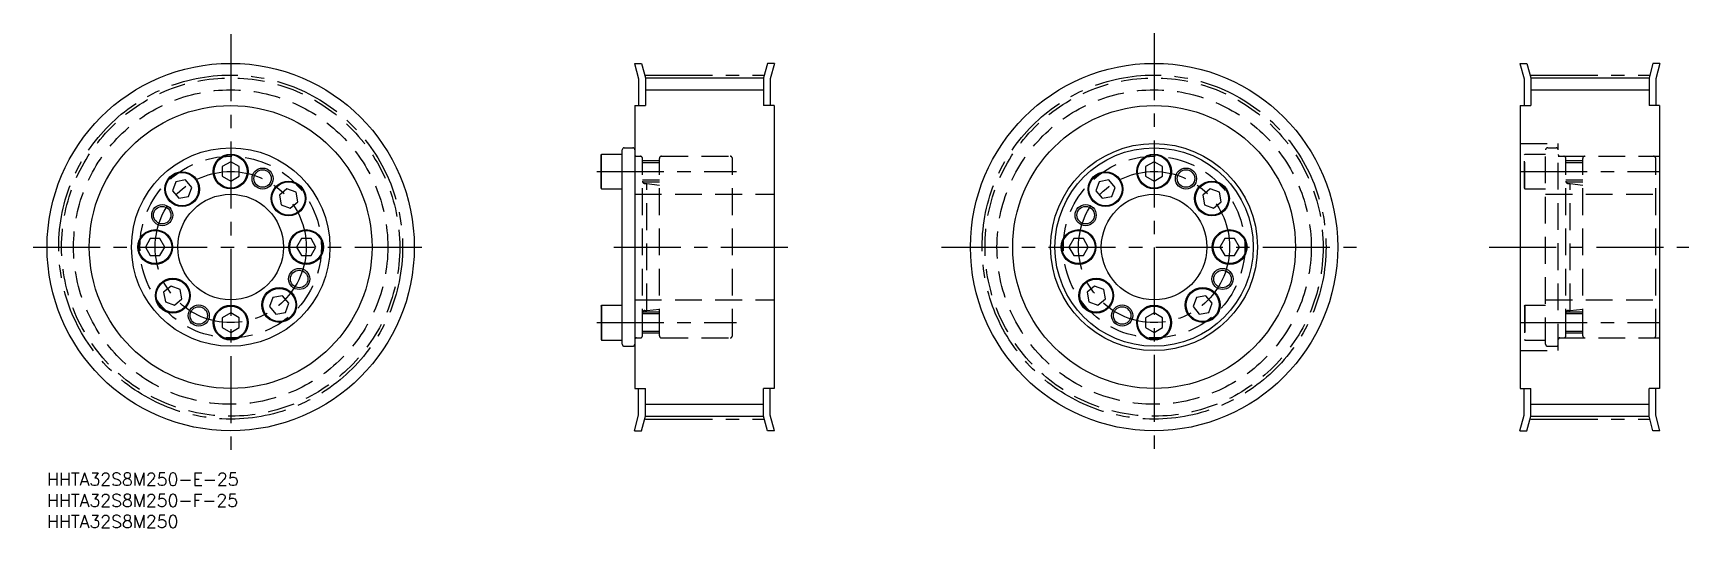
# Model space of a CAD drawing. Extents: x -3 to 389, y -13 to 104.
import ezdxf

# ---------------------------------------------------------------- set-up
doc = ezdxf.new("R2010")
doc.units = 0
doc.header["$LTSCALE"] = 0.5
doc.linetypes.add('CENTER', pattern=[50.8, 31.75, -6.35, 6.35, -6.35])
doc.linetypes.add('DASHED', pattern=[19.05, 12.7, -6.35])
for name, color, linetype in [('MSM_CENTER', 1, 'CENTER'), ('MSM_CONTINUOUS', 7, 'CONTINUOUS'), ('MSM_DASHED', 4, 'DASHED'), ('MSM_NARROW', 5, 'CONTINUOUS'), ('MSM_PART_NUMBER', 7, 'CONTINUOUS')]:
    doc.layers.add(name, color=color, linetype=linetype)
doc.styles.get("Standard").update_dxf_attribs({"font": 'txt.shx', "height": 3, "bigfont": 'bigfont.shx'})

# ---------------------------------------------------------------- blocks, each defined once
blk = doc.blocks.new('*U2')
at = {"layer": 'MSM_PART_NUMBER'}
blk.add_text('HHTA32S8M250-E-25', height=3, dxfattribs=at).set_placement((0, -3))
blk = doc.blocks.new('*U3')
at = {"layer": 'MSM_PART_NUMBER'}
blk.add_text('HHTA32S8M250-F-25', height=3, dxfattribs=at).set_placement((0, -8))
blk = doc.blocks.new('*U4')
at = {"layer": 'MSM_PART_NUMBER'}
blk.add_text('HHTA32S8M250', height=3, dxfattribs=at).set_placement((0, -13))

msp = doc.modelspace()

# ---------------------------------------------------------------- linework, layer by layer
at = {"layer": 'MSM_CENTER'}
for p, q in [((43.5, 103.89), (43.5, 5.2)), ((262.3, 104.16), (262.3, 5.2)), ((141.77, 94.24), (169.77, 94.24)), ((351.57, 94.24), (379.57, 94.24)), ((130.27, 71.4), (163.37, 71.4)), ((349.07, 71.4), (382.17, 71.4)), ((-3.31, 53.5), (91.5, 53.5)), ((134.27, 53.5), (177.27, 53.5)), ((211.9, 53.5), (310.3, 53.5)), ((341.7, 53.5), (389.02, 53.5)), ((130.27, 35.6), (163.37, 35.6)), ((349.07, 35.6), (382.17, 35.6)), ((141.77, 12.75), (169.77, 12.75)), ((351.57, 12.75), (379.57, 12.75))]:
    msp.add_line(p, q, dxfattribs=at)
for centre, radius in [((43.5, 53.5), 40.74), ((262.3, 53.5), 40.74), ((43.5, 53.5), 17.9), ((262.3, 53.5), 17.9)]:
    msp.add_circle(centre, radius, dxfattribs=at)
at = {"layer": 'MSM_CONTINUOUS'}
for p, q in [((139.19, 97), (140.17, 93.35)), ((139.19, 97), (140.85, 97)), ((140.85, 97), (141.77, 93.56)), ((170.69, 97), (169.77, 93.56)), ((172.35, 97), (170.69, 97)), ((172.35, 97), (171.37, 93.35)), ((348.99, 97), (349.97, 93.35)), ((348.99, 97), (350.65, 97)), ((350.65, 97), (351.57, 93.56)), ((380.49, 97), (379.57, 93.56)), ((382.15, 97), (380.49, 97)), ((382.15, 97), (381.17, 93.35)), ((140.17, 93.35), (140.17, 87)), ((141.77, 93.56), (169.77, 93.56)), ((141.77, 93.56), (141.77, 87)), ((169.77, 93.56), (169.77, 87)), ((171.37, 93.35), (171.37, 87)), ((349.97, 93.35), (349.97, 87)), ((351.57, 93.56), (379.57, 93.56)), ((351.57, 93.56), (351.57, 87)), ((379.57, 93.56), (379.57, 87)), ((381.17, 93.35), (381.17, 87)), ((139.27, 87), (139.27, 20)), ((139.27, 87), (141.77, 87)), ((172.27, 87), (169.77, 87)), ((172.27, 87), (172.27, 20)), ((349.07, 87), (349.07, 20)), ((349.07, 87), (351.57, 87)), ((382.07, 87), (379.57, 87)), ((382.07, 87), (382.07, 20)), ((131.27, 75.32), (131.38, 75.52)), ((131.27, 67.48), (131.27, 75.32)), ((131.38, 67.27), (131.38, 75.52)), ((131.38, 75.52), (136.27, 75.52)), ((136.27, 30.5), (136.27, 76.5)), ((136.77, 77), (138.77, 77)), ((43.5, 73.71), (41.5, 72.55)), ((41.5, 72.55), (41.5, 70.25)), ((45.5, 72.55), (43.5, 73.71)), ((44.5, 73.13), (44.5, 73.13)), ((45, 72.84), (45, 72.84)), ((45.5, 70.25), (45.5, 72.55)), ((262.3, 73.71), (260.3, 72.55)), ((260.3, 72.55), (260.3, 70.25)), ((264.3, 72.55), (262.3, 73.71)), ((263.3, 73.13), (263.3, 73.13)), ((263.8, 72.84), (263.8, 72.84)), ((264.3, 70.25), (264.3, 72.55)), ((30.51, 68.98), (29.72, 66.81)), ((29.72, 66.81), (31.2, 65.04)), ((32.78, 69.38), (30.51, 68.98)), ((34.27, 67.61), (32.78, 69.38)), ((33.48, 65.44), (34.27, 67.61)), ((41.5, 70.25), (43.5, 69.09)), ((43.5, 69.09), (45.5, 70.25)), ((56.81, 67.28), (55.04, 65.8)), ((58.98, 66.49), (56.81, 67.28)), ((131.27, 67.48), (131.38, 67.27)), ((131.38, 67.27), (136.27, 67.27)), ((249.31, 68.98), (248.52, 66.81)), ((248.52, 66.81), (250, 65.04)), ((251.58, 69.38), (249.31, 68.98)), ((253.07, 67.61), (251.58, 69.38)), ((252.28, 65.44), (253.07, 67.61)), ((260.3, 70.25), (262.3, 69.09)), ((262.3, 69.09), (264.3, 70.25)), ((275.61, 67.28), (273.84, 65.8)), ((277.78, 66.49), (275.61, 67.28)), ((31.2, 65.04), (33.48, 65.44)), ((55.04, 65.8), (55.44, 63.52)), ((55.44, 63.52), (57.61, 62.73)), ((57.61, 62.73), (59.38, 64.22)), ((59.38, 64.22), (58.98, 66.49)), ((250, 65.04), (252.28, 65.44)), ((273.84, 65.8), (274.24, 63.52)), ((274.24, 63.52), (276.41, 62.73)), ((276.41, 62.73), (278.18, 64.22)), ((278.18, 64.22), (277.78, 66.49)), ((24.45, 55.5), (23.29, 53.5)), ((26.75, 55.5), (24.45, 55.5)), ((27.91, 53.5), (26.75, 55.5)), ((60.25, 55.5), (59.09, 53.5)), ((62.55, 55.5), (60.25, 55.5)), ((63.71, 53.5), (62.55, 55.5)), ((243.25, 55.5), (242.09, 53.5)), ((245.55, 55.5), (243.25, 55.5)), ((246.71, 53.5), (245.55, 55.5)), ((279.05, 55.5), (277.89, 53.5)), ((281.35, 55.5), (279.05, 55.5)), ((282.51, 53.5), (281.35, 55.5)), ((23.29, 53.5), (24.45, 51.5)), ((24.45, 51.5), (26.75, 51.5)), ((26.75, 51.5), (27.91, 53.5)), ((59.09, 53.5), (60.25, 51.5)), ((60.25, 51.5), (62.55, 51.5)), ((62.55, 51.5), (63.71, 53.5)), ((242.09, 53.5), (243.25, 51.5)), ((243.25, 51.5), (245.55, 51.5)), ((245.55, 51.5), (246.71, 53.5)), ((277.89, 53.5), (279.05, 51.5)), ((279.05, 51.5), (281.35, 51.5)), ((281.35, 51.5), (282.51, 53.5)), ((29.39, 44.27), (27.62, 42.78)), ((31.56, 43.48), (29.39, 44.27)), ((31.96, 41.2), (31.56, 43.48)), ((248.19, 44.27), (246.42, 42.78)), ((250.36, 43.48), (248.19, 44.27)), ((250.76, 41.2), (250.36, 43.48)), ((27.62, 42.78), (28.02, 40.51)), ((28.02, 40.51), (30.19, 39.72)), ((30.19, 39.72), (31.96, 41.2)), ((53.52, 41.56), (52.73, 39.39)), ((52.73, 39.39), (54.22, 37.62)), ((55.8, 41.96), (53.52, 41.56)), ((57.28, 40.19), (55.8, 41.96)), ((56.49, 38.02), (57.28, 40.19)), ((131.27, 39.52), (131.38, 39.72)), ((131.27, 39.52), (131.27, 31.68)), ((131.38, 39.72), (136.27, 39.72)), ((131.38, 39.72), (131.38, 31.47)), ((246.42, 42.78), (246.82, 40.51)), ((246.82, 40.51), (248.99, 39.72)), ((248.99, 39.72), (250.76, 41.2)), ((272.32, 41.56), (271.53, 39.39)), ((271.53, 39.39), (273.02, 37.62)), ((274.6, 41.96), (272.32, 41.56)), ((276.08, 40.19), (274.6, 41.96)), ((275.29, 38.02), (276.08, 40.19)), ((43.5, 37.91), (41.5, 36.75)), ((41.5, 36.75), (41.5, 34.45)), ((45.5, 36.75), (43.5, 37.91)), ((45.5, 34.45), (45.5, 36.75)), ((54.22, 37.62), (56.49, 38.02)), ((262.3, 37.91), (260.3, 36.75)), ((260.3, 36.75), (260.3, 34.45)), ((264.3, 36.75), (262.3, 37.91)), ((264.3, 34.45), (264.3, 36.75)), ((273.02, 37.62), (275.29, 38.02)), ((41.5, 34.45), (43.5, 33.29)), ((43.5, 33.29), (45.5, 34.45)), ((131.27, 31.68), (131.38, 31.47)), ((131.38, 31.47), (136.27, 31.47)), ((260.3, 34.45), (262.3, 33.29)), ((262.3, 33.29), (264.3, 34.45)), ((136.77, 30), (138.77, 30)), ((139.27, 20), (141.77, 20)), ((140.17, 13.65), (140.17, 20)), ((141.77, 13.44), (141.77, 20)), ((172.27, 20), (169.77, 20)), ((169.77, 13.44), (169.77, 20)), ((171.37, 13.65), (171.37, 20)), ((349.07, 20), (351.57, 20)), ((349.97, 13.65), (349.97, 20)), ((351.57, 13.44), (351.57, 20)), ((382.07, 20), (379.57, 20)), ((379.57, 13.44), (379.57, 20)), ((381.17, 13.65), (381.17, 20)), ((139.19, 10), (140.17, 13.65)), ((140.85, 10), (141.77, 13.44)), ((141.77, 13.44), (169.77, 13.44)), ((170.69, 10), (169.77, 13.44)), ((172.35, 10), (171.37, 13.65)), ((348.99, 10), (349.97, 13.65)), ((350.65, 10), (351.57, 13.44)), ((351.57, 13.44), (379.57, 13.44)), ((380.49, 10), (379.57, 13.44)), ((382.15, 10), (381.17, 13.65)), ((139.19, 10), (140.85, 10)), ((172.35, 10), (170.69, 10)), ((348.99, 10), (350.65, 10)), ((382.15, 10), (380.49, 10))]:
    msp.add_line(p, q, dxfattribs=at)
for centre, radius in [((43.5, 53.5), 43.5), ((262.3, 53.5), 43.5), ((43.5, 53.5), 33.5), ((262.3, 53.5), 33.5), ((43.5, 53.5), 23.5), ((43.5, 71.4), 4.12), ((43.5, 71.4), 3.92), ((262.3, 53.5), 24.51), ((262.3, 53.5), 23.5), ((262.3, 71.4), 4.12), ((262.3, 71.4), 3.92), ((31.99, 67.21), 4.12), ((31.99, 67.21), 3.92), ((51.06, 69.72), 2.07), ((250.79, 67.21), 4.12), ((250.79, 67.21), 3.92), ((269.86, 69.72), 2.07), ((57.21, 65.01), 4.12), ((57.21, 65.01), 3.92), ((276.01, 65.01), 4.12), ((276.01, 65.01), 3.92), ((27.28, 61.06), 2.07), ((43.5, 53.5), 12.5), ((246.08, 61.06), 2.07), ((262.3, 53.5), 12.5), ((25.6, 53.5), 4.12), ((25.6, 53.5), 3.92), ((61.4, 53.5), 4.12), ((61.4, 53.5), 3.92), ((244.4, 53.5), 4.12), ((244.4, 53.5), 3.92), ((280.2, 53.5), 4.12), ((280.2, 53.5), 3.92), ((59.72, 45.94), 2.07), ((278.52, 45.94), 2.07), ((29.79, 41.99), 4.12), ((29.79, 41.99), 3.92), ((55.01, 39.79), 4.12), ((55.01, 39.79), 3.92), ((248.59, 41.99), 4.12), ((248.59, 41.99), 3.92), ((273.81, 39.79), 4.12), ((273.81, 39.79), 3.92), ((35.94, 37.28), 2.07), ((43.5, 35.6), 4.12), ((43.5, 35.6), 3.92), ((254.73, 37.28), 2.07), ((262.3, 35.6), 4.12), ((262.3, 35.6), 3.92)]:
    msp.add_circle(centre, radius, dxfattribs=at)
for centre, start, end in [((136.77, 76.5), 90, 180), ((138.77, 76.5), 0, 90), ((136.77, 30.5), 180, 270), ((138.77, 30.5), 270, 0)]:
    msp.add_arc(centre, 0.5, start, end, dxfattribs=at)
at = {"layer": 'MSM_DASHED'}
for p, q in [((139.68, 75), (140.57, 75)), ((145.57, 75), (161.87, 75)), ((349.07, 78), (358.07, 78)), ((350.07, 75.32), (350.18, 75.52)), ((350.07, 67.48), (350.07, 75.32)), ((350.18, 67.27), (350.18, 75.52)), ((350.18, 75.52), (355.07, 75.52)), ((355.07, 30.5), (355.07, 76.5)), ((355.57, 77), (357.57, 77)), ((358.07, 29), (358.07, 78.01)), ((358.07, 75.01), (382.07, 75.01)), ((358.48, 75), (359.37, 75)), ((141.07, 32.5), (141.07, 74.5)), ((145.07, 73.9), (141.07, 73.9)), ((145.07, 73.47), (141.07, 73.47)), ((145.07, 32.5), (145.07, 74.5)), ((162.37, 32.5), (162.37, 74.5)), ((359.87, 32.5), (359.87, 74.5)), ((363.87, 73.9), (359.87, 73.9)), ((363.87, 73.47), (359.87, 73.47)), ((363.87, 32.5), (363.87, 74.5)), ((381.17, 32.5), (381.17, 74.5)), ((145.07, 69.33), (141.07, 69.33)), ((145.07, 68.9), (141.07, 68.9)), ((141.67, 68.52), (142.07, 68.52)), ((142.07, 38.48), (142.07, 68.52)), ((142.07, 68.52), (145.07, 68.19)), ((350.07, 67.48), (350.18, 67.27)), ((350.18, 67.27), (355.07, 67.27)), ((363.87, 69.33), (359.87, 69.33)), ((363.87, 68.9), (359.87, 68.9)), ((360.47, 68.52), (360.87, 68.52)), ((360.87, 38.48), (360.87, 68.52)), ((360.87, 68.52), (363.87, 68.19)), ((139.27, 66), (172.27, 66)), ((355.07, 66), (381.17, 66)), ((139.27, 41), (172.27, 41)), ((350.07, 39.52), (350.18, 39.72)), ((350.07, 39.52), (350.07, 31.68)), ((350.18, 39.72), (355.07, 39.72)), ((350.18, 39.72), (350.18, 31.47)), ((355.07, 41), (381.17, 41)), ((145.07, 38.1), (141.07, 38.1)), ((145.07, 37.67), (141.07, 37.67)), ((141.67, 38.48), (142.07, 38.48)), ((142.07, 38.48), (145.07, 38.81)), ((363.87, 38.1), (359.87, 38.1)), ((363.87, 37.67), (359.87, 37.67)), ((360.47, 38.48), (360.87, 38.48)), ((360.87, 38.48), (363.87, 38.81)), ((139.68, 32), (140.57, 32)), ((145.07, 33.53), (141.07, 33.53)), ((145.07, 33.1), (141.07, 33.1)), ((145.57, 32), (161.87, 32)), ((350.07, 31.68), (350.18, 31.47)), ((350.18, 31.47), (355.07, 31.47)), ((358.07, 31.99), (382.07, 31.99)), ((358.48, 32), (359.37, 32)), ((363.87, 33.53), (359.87, 33.53)), ((363.87, 33.1), (359.87, 33.1)), ((349.07, 29), (358.07, 29)), ((355.57, 30), (357.57, 30))]:
    msp.add_line(p, q, dxfattribs=at)
for centre, radius in [((43.5, 53.5), 40.06), ((43.5, 53.5), 37.23), ((262.3, 53.5), 40.06), ((262.3, 53.5), 37.23), ((43.5, 53.5), 21.5), ((262.3, 53.5), 21.5)]:
    msp.add_circle(centre, radius, dxfattribs=at)
for centre, radius, start, end in [((139.68, 75.41), 0.41, 180, 270), ((140.57, 74.5), 0.5, 0, 90), ((145.57, 74.5), 0.5, 90, 180), ((161.87, 74.5), 0.5, 0, 90), ((355.57, 76.5), 0.5, 90, 180), ((357.57, 76.5), 0.5, 0, 90), ((358.48, 75.41), 0.41, 180, 270), ((359.37, 74.5), 0.5, 0, 90), ((364.37, 74.5), 0.5, 90, 180), ((380.67, 74.5), 0.5, 0, 90), ((141.67, 69.12), 0.6, 180.0007, 270), ((360.47, 69.12), 0.6, 180.0007, 270), ((141.67, 37.88), 0.6, 90, 179.9993), ((360.47, 37.88), 0.6, 90, 179.9993), ((139.68, 31.59), 0.41, 90, 180), ((140.57, 32.5), 0.5, 270, 0), ((145.57, 32.5), 0.5, 180, 270), ((161.87, 32.5), 0.5, 270, 0), ((358.48, 31.59), 0.41, 90, 180), ((359.37, 32.5), 0.5, 270, 0), ((364.37, 32.5), 0.5, 180, 270), ((380.67, 32.5), 0.5, 270, 0), ((355.57, 30.5), 0.5, 180, 270), ((357.57, 30.5), 0.5, 270, 0)]:
    msp.add_arc(centre, radius, start, end, dxfattribs=at)
at = {"layer": 'MSM_NARROW'}
for p, q in [((141.77, 90.73), (169.77, 90.73)), ((351.57, 90.73), (379.57, 90.73)), ((141.77, 16.27), (169.77, 16.27)), ((351.57, 16.27), (379.57, 16.27))]:
    msp.add_line(p, q, dxfattribs=at)
for centre in [(51.06, 69.72), (269.86, 69.72), (27.28, 61.06), (246.08, 61.06), (59.72, 45.94), (278.52, 45.94), (35.94, 37.28), (254.73, 37.28)]:
    msp.add_circle(centre, 2.5, dxfattribs=at)

# ---------------------------------------------------------------- block references
at = {"layer": 'MSM_CONTINUOUS'}
for name in ['*U2', '*U3', '*U4']:
    msp.add_blockref(name, (0, 0), dxfattribs=at)

doc.saveas('drawing.dxf')
